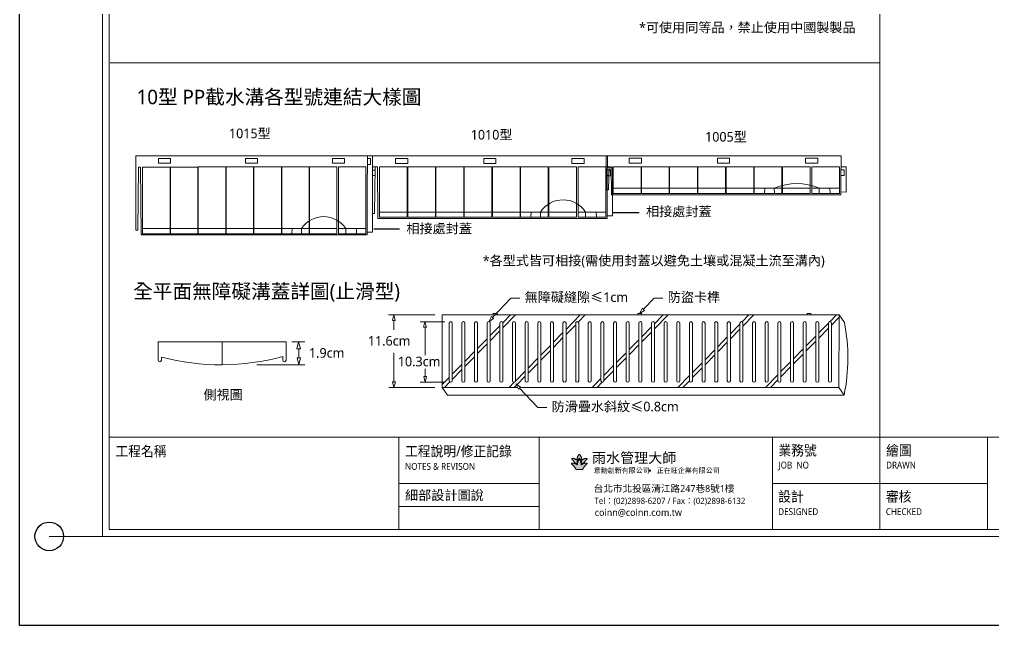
# Model space of a CAD drawing. Header units: millimetres. Extents: x 4267 to 8467, y 166 to 3136.
# Drawn here: x 4267 to 6294, y 166 to 1427 of the extents above; entities that cross this region are included whole.
import ezdxf
from ezdxf.enums import TextEntityAlignment as Align

# ---------------------------------------------------------------- set-up
doc = ezdxf.new("R2010")
doc.units = ezdxf.units.MM
doc.styles.get("Standard").update_dxf_attribs({"font": 'SimSun.ttf'})
doc.styles.add('圖框文字', font='Microsoft JhengHei.ttf')
doc.styles.add('微軟正黑體', font='Microsoft JhengHei.ttf')
doc.dimstyles.new('ISO-25', dxfattribs={"dimtxt": 2.5, "dimasz": 2.5, "dimexe": 1.25, "dimexo": 0.625, "dimtad": 1, "dimtxsty": 'Standard', "dimcen": 2.5, "dimadec": 0, "dimazin": 0, "dimtfac": 1, "dimtmove": 0, "dimatfit": 3, "dimfxl": 1, "dimarcsym": 0})

msp = doc.modelspace()

# ---------------------------------------------------------------- hatches: boundary and pattern name
at = {"lineweight": 5, "true_color": 0xf8d731}
h = msp.add_hatch(color=40, dxfattribs=at)
h.dxf.hatch_style = 1
edge = h.paths.add_edge_path()
edge.add_spline(control_points=[(5437.5, 501.9), (5438.4, 502.5), (5439.3, 503.1), (5440.1, 503.5), (5441.1, 503.8), (5441.5, 504), (5441.6, 504), (5441.7, 504.2), (5442.4, 505.3), (5442.7, 505.8), (5443.1, 506.4), (5443.5, 506.9), (5443.9, 507.5), (5444.4, 508.2), (5444.8, 508.6), (5445.2, 509.1), (5446, 510), (5446.3, 510.3), (5446.7, 510.7), (5447.2, 511.1), (5447.7, 511.5), (5447.9, 511.7), (5448.1, 512), (5448.3, 512.2), (5448.4, 512.5), (5448.4, 512.6), (5448.4, 512.8), (5448.3, 512.8), (5448.1, 513), (5447.7, 513.1), (5447.2, 513.2), (5446.7, 513.2), (5446.3, 513.3), (5445.8, 513.3), (5445, 513.3), (5444.4, 513.2), (5443.6, 513.1), (5443.2, 513), (5442.5, 512.8), (5441.9, 512.6), (5441.4, 512.3), (5440.7, 512), (5440.1, 511.6), (5439.5, 511.2), (5439, 510.9), (5438.5, 510.5), (5438, 510.1), (5437.6, 509.8), (5437.5, 509.7), (5437.5, 509.7), (5437.5, 509.8), (5437.4, 510.8), (5437.3, 511.5), (5436.6, 514.7), (5436.3, 515.7), (5435.6, 517.2), (5435.1, 518.3), (5434.5, 519.4), (5433.6, 520.7), (5433, 521.3), (5432.5, 521.6), (5432.3, 521.7), (5432.1, 521.6), (5431.9, 521.5), (5431.6, 521.3), (5431.4, 521.1), (5431, 520.7), (5430.8, 520.4), (5430.5, 519.9), (5430.1, 519.4), (5429.8, 518.9), (5429.4, 518.1), (5428.7, 516.6), (5428, 514.8), (5427.8, 513.9), (5427.4, 512.3), (5427.2, 510.8), (5427.1, 509.9), (5427.1, 509.7), (5427.1, 509.7), (5426, 510.6), (5424.9, 511.4), (5423.6, 512.1), (5422.2, 512.8), (5420.7, 513.2), (5419.4, 513.3), (5417.6, 513.2), (5416.6, 513), (5416.2, 512.9), (5416.2, 512.7), (5416.2, 512.6), (5416.3, 512.4), (5416.4, 512.1), (5416.7, 511.8), (5417.2, 511.3), (5417.7, 510.9), (5418.3, 510.3), (5419.4, 509.1), (5420.2, 508.2), (5420.5, 507.8), (5421, 507.1), (5421.4, 506.5), (5422, 505.7), (5422.4, 505), (5423, 504.1), (5423, 504), (5423.3, 503.9), (5424.1, 503.7), (5424.9, 503.3), (5425.5, 502.9), (5425.9, 502.6), (5426.4, 502.3), (5426.9, 502), (5427.1, 501.9), (5427.2, 501.9), (5427.2, 501.9), (5427.2, 502.2), (5427.4, 503.7), (5427.7, 505), (5428, 506.1), (5428.5, 507.9), (5428.7, 508.5), (5429.1, 509.5), (5429.5, 510.4), (5429.7, 510.9), (5430.2, 511.8), (5430.7, 512.4), (5431.2, 512.9), (5431.6, 513.3), (5432, 513.4), (5432.3, 513.4), (5432.6, 513.4), (5433.1, 513.2), (5433.6, 512.7), (5434, 512.3), (5434.4, 511.7), (5434.9, 510.9), (5435.3, 509.9), (5435.7, 509), (5436, 508.1), (5436.3, 507.2), (5436.5, 506.5), (5436.8, 505.5), (5437, 504.6), (5437.2, 503.6), (5437.3, 503), (5437.4, 502.2), (5437.5, 501.9), (5437.5, 501.9)], knot_values=[0, 0, 0, 0, 1, 2, 3, 4, 5, 6, 7, 8, 9, 10, 11, 12, 13, 14, 15, 16, 17, 18, 19, 20, 21, 22, 23, 24, 25, 26, 27, 28, 29, 30, 31, 32, 33, 34, 35, 36, 37, 38, 39, 40, 41, 42, 43, 44, 45, 46, 47, 48, 49, 50, 51, 52, 53, 54, 55, 56, 57, 58, 59, 60, 61, 61, 61, 62, 63, 64, 65, 66, 67, 68, 69, 70, 71, 72, 73, 74, 75, 76, 77, 78, 79, 80, 81, 82, 83, 84, 85, 86, 87, 88, 89, 90, 91, 92, 93, 94, 95, 96, 97, 98, 99, 100, 101, 102, 103, 104, 105, 106, 107, 108, 109, 110, 111, 112, 113, 114, 115, 116, 117, 118, 119, 120, 121, 122, 123, 124, 125, 126, 127, 128, 129, 130, 131, 132, 133, 134, 135, 136, 137, 138, 139, 140, 141, 142, 143, 144, 144, 144, 144], degree=3, periodic=0)
edge = h.paths.add_edge_path()
edge.add_spline(control_points=[(5432.3, 490.2), (5435.4, 490.2), (5437.4, 490.2), (5438.2, 490.2), (5438.6, 490.3), (5438.9, 490.5), (5439.1, 490.6), (5439.4, 490.8), (5439.6, 491.1), (5439.9, 491.7), (5440.5, 492.9), (5440.8, 493.5), (5441.3, 494.3), (5441.9, 495.2), (5442.5, 495.9), (5443.1, 496.8), (5443.8, 497.7), (5444.6, 498.6), (5445.7, 499.7), (5446.5, 500.5), (5447.2, 501), (5447.7, 501.5), (5448.2, 501.9), (5448.5, 502.3), (5448.6, 502.5), (5448.7, 502.7), (5448.7, 502.9), (5448.6, 503.1), (5448.3, 503.2), (5447.8, 503.4), (5447, 503.4), (5445.8, 503.5), (5444.7, 503.5), (5443.5, 503.4), (5442.5, 503.2), (5441.4, 502.9), (5440.7, 502.6), (5439.7, 502.2), (5438.9, 501.6), (5437.8, 500.9), (5436.9, 500.3), (5436.5, 499.8), (5436.5, 499.9), (5436.3, 500.3), (5436.2, 501.2), (5435.8, 503.7), (5435.5, 505.1), (5435.1, 506.7), (5434.6, 508.2), (5433.9, 510), (5433.2, 511.3), (5433, 511.5), (5432.7, 511.8), (5432.5, 512), (5432.3, 512.1), (5432.1, 512.1), (5431.9, 512), (5431.6, 511.7), (5431.3, 511.3), (5431, 510.8), (5430.5, 510), (5430.2, 509.3), (5429.8, 508.4), (5429.4, 507.3), (5429.1, 506.3), (5428.8, 505), (5428.5, 503.7), (5428.2, 502.5), (5428.1, 501.4), (5428, 500.5), (5428, 499.9), (5428, 499.9), (5427.8, 499.9), (5427.5, 500.1), (5426.5, 500.9), (5425.7, 501.5), (5424.8, 502), (5424, 502.4), (5423, 502.9), (5422.1, 503.2), (5421, 503.4), (5420.2, 503.5), (5419.1, 503.5), (5417.7, 503.5), (5416.8, 503.4), (5416.2, 503.3), (5415.9, 503.1), (5415.8, 502.9), (5415.8, 502.6), (5416, 502.3), (5416.4, 501.8), (5417.4, 500.9), (5418.3, 500.1), (5419.4, 499.2), (5420.2, 498.3), (5421, 497.3), (5421.9, 496.2), (5423.1, 494.5), (5423.8, 493.3), (5424.4, 492), (5424.9, 491.1), (5425.1, 490.9), (5425.3, 490.6), (5425.7, 490.4), (5426.4, 490.3), (5427.6, 490.3), (5432.3, 490.2)], knot_values=[0, 0, 0, 0, 1, 2, 3, 4, 5, 6, 7, 8, 9, 10, 11, 12, 13, 14, 15, 16, 17, 18, 19, 20, 21, 22, 23, 24, 25, 26, 27, 28, 29, 30, 31, 32, 33, 34, 35, 36, 37, 38, 39, 40, 41, 42, 43, 44, 45, 46, 47, 48, 49, 50, 51, 52, 53, 54, 55, 56, 57, 58, 59, 60, 61, 62, 63, 64, 65, 66, 67, 68, 69, 70, 71, 72, 73, 74, 75, 76, 77, 78, 79, 80, 81, 82, 83, 84, 85, 86, 87, 88, 89, 90, 91, 92, 93, 94, 95, 96, 97, 98, 99, 100, 101, 102, 103, 104, 104, 104, 104], degree=3, periodic=0)
at = {"lineweight": 5}
h = msp.add_hatch(color=256, dxfattribs=at)
h.dxf.hatch_style = 1
h.paths.add_polyline_path([(5580.6, 488.2, 1), (5577.5, 488.2, 1)])

# ---------------------------------------------------------------- linework, layer by layer
for p, q in [((4266.8, 165.5, 163.2), (4266.8, 3135.5, 163.2)), ((8466.8, 165.5, 163.2), (4266.8, 165.5, 163.2))]:
    msp.add_line(p, q)
at = {"color": 4, "lineweight": 5}
for p, q in [((4439.6, 2950.9, 163.2), (4439.6, 351.1, 163.2)), ((4439.6, 351.1, 163.2), (8294, 351.1, 163.2))]:
    msp.add_line(p, q, dxfattribs=at)
at = {"lineweight": 5}
for p, q in [((4453.8, 557.5, 163.2), (4453.8, 2936.7, 163.2)), ((4453.8, 2936.7, 163.2), (4453.8, 365.3, 163.2)), ((6058.1, 2936.7, 163.2), (6058.1, 557.5, 163.2)), ((4455.9, 1336.7, 326.4), (6058.1, 1336.7, 326.4)), ((4508.8, 988.5, 326.4), (4508.8, 1143.2, 326.4)), ((4508.8, 1143.2, 326.4), (5001.6, 1143.2, 326.4)), ((4991, 1143.2, 326.4), (4990.9, 1066.1, 326.4)), ((5001.6, 1023, 326.4), (5001.6, 1143.2, 326.4)), ((5001.6, 1143.2, 326.4), (5490.6, 1143.2, 326.4)), ((5001.6, 1143.2, 326.4), (5001.6, 984.2, 326.4)), ((5488.1, 1089.2, 326.4), (5488.1, 1143.6, 326.4)), ((5488.1, 1143.6, 326.4), (5977, 1143.6, 326.4)), ((5490.6, 1143.2, 326.4), (5490.6, 1119.7, 326.4)), ((5977, 1143.6, 326.4), (5977, 1120.2, 326.4)), ((4512.9, 988.5, 326.4), (4514.6, 1120, 326.4)), ((4514.6, 1120, 326.4), (4519, 1120, 326.4)), ((4519, 1120, 326.4), (4519.9, 978.7, 326.4)), ((5007.5, 1120.2, 326.4), (5001.6, 1120.2, 326.4)), ((5005.8, 1023, 326.4), (5007.5, 1120.2, 326.4)), ((5007.5, 1120.2, 326.4), (5011.9, 1120.3, 326.4)), ((5011.9, 1120.3, 326.4), (5012.9, 1013, 326.4)), ((5494, 1120.7, 326.4), (5488.1, 1120.7, 326.4)), ((5490.6, 1119.7, 326.4), (5490.5, 1113.9, 326.4)), ((5490.6, 1119.7, 326.4), (5501.3, 1119.7, 326.4)), ((5493.1, 1072.4, 326.4), (5494, 1120.7, 326.4)), ((5494, 1120.7, 326.4), (5498.4, 1120.7, 326.4)), ((5498.4, 1120.7, 326.4), (5498.9, 1062.4, 326.4)), ((5501.3, 1119.7, 326.4), (5501.3, 1018.6, 326.4)), ((5977, 1120.2, 326.4), (5976.9, 1114.3, 326.4)), ((5977, 1120.2, 326.4), (5987.8, 1120.2, 326.4)), ((5987.8, 1120.2, 326.4), (5987.8, 1089.2, 326.4)), ((5490.1, 1013, 326.4), (5490.5, 1101.6, 326.4)), ((5976.9, 1062.4, 326.4), (5976.9, 1102.1, 326.4)), ((5488.1, 1072.4, 326.4), (5488.1, 1089.2, 326.4)), ((5502.7, 1064.9, 326.4), (5502.7, 1089.2, 326.4)), ((5560.6, 1075.8, 326.4), (5502.7, 1075.8, 326.4)), ((5560.6, 1089.2, 326.4), (5560.6, 1064.9, 326.4)), ((5561.4, 1064.9, 326.4), (5561.4, 1089.2, 326.4)), ((5619.3, 1075.8, 326.4), (5561.4, 1075.8, 326.4)), ((5619.3, 1089.2, 326.4), (5619.3, 1064.9, 326.4)), ((5620.2, 1064.9, 326.4), (5620.2, 1089.2, 326.4)), ((5736.8, 1075.8, 326.4), (5620.2, 1075.8, 326.4)), ((5678.1, 1089.2, 326.4), (5678.1, 1064.9, 326.4)), ((5678.9, 1064.9, 326.4), (5678.9, 1089.2, 326.4)), ((5736.8, 1089.2, 326.4), (5736.8, 1064.9, 326.4)), ((5737.7, 1064.9, 326.4), (5737.7, 1089.2, 326.4)), ((5795.5, 1075.8, 326.4), (5737.7, 1075.8, 326.4)), ((5795.5, 1089.2, 326.4), (5795.5, 1064.9, 326.4)), ((5796.2, 1064.9, 326.4), (5796.2, 1089.2, 326.4)), ((5854, 1075.8, 326.4), (5796.2, 1075.8, 326.4)), ((5818.4, 1075.8, 326.4), (5817.9, 1064.9, 326.4)), ((5837.9, 1075.8, 326.4), (5838.2, 1064.9, 326.4)), ((5854, 1089.2, 326.4), (5854, 1064.9, 326.4)), ((5854.9, 1064.9, 326.4), (5854.9, 1089.2, 326.4)), ((5912.8, 1075.8, 326.4), (5854.9, 1075.8, 326.4)), ((5912.8, 1089.2, 326.4), (5912.8, 1064.9, 326.4)), ((5916.1, 1064.9, 326.4), (5916.1, 1089.2, 326.4)), ((5973.9, 1075.8, 326.4), (5916.1, 1075.8, 326.4)), ((5931.6, 1075.8, 326.4), (5931.3, 1064.9, 326.4)), ((5953.8, 1075.8, 326.4), (5954.4, 1064.9, 326.4)), ((5973.9, 1089.2, 326.4), (5973.9, 1064.9, 326.4)), ((5987.8, 1089.2, 326.4), (5987.8, 1068, 326.4)), ((4990.5, 978.7, 326.4), (4990.9, 1066.1, 326.4)), ((5488.1, 1072.4, 326.4), (5493.1, 1072.4, 326.4)), ((5498.9, 1062.4, 326.4), (5976.9, 1062.4, 326.4)), ((5560.6, 1064.9, 326.4), (5502.7, 1064.9, 326.4)), ((5619.3, 1064.9, 326.4), (5561.4, 1064.9, 326.4)), ((5678.1, 1064.9, 326.4), (5620.2, 1064.9, 326.4)), ((5736.8, 1064.9, 326.4), (5678.9, 1064.9, 326.4)), ((5795.5, 1064.9, 326.4), (5737.7, 1064.9, 326.4)), ((5854, 1064.9, 326.4), (5796.2, 1064.9, 326.4)), ((5912.8, 1064.9, 326.4), (5854.9, 1064.9, 326.4)), ((5973.9, 1064.9, 326.4), (5916.1, 1064.9, 326.4)), ((5987.8, 1068, 326.4), (5976.9, 1068.1, 326.4)), ((5001.6, 1023, 326.4), (5005.8, 1023, 326.4)), ((5074.1, 1026.4, 326.4), (5016.2, 1026.4, 326.4)), ((5132.8, 1026.4, 326.4), (5075, 1026.4, 326.4)), ((5250.3, 1026.4, 326.4), (5133.8, 1026.4, 326.4)), ((5309, 1026.4, 326.4), (5251.2, 1026.4, 326.4)), ((5367.6, 1026.4, 326.4), (5309.7, 1026.4, 326.4)), ((5332, 1026.4, 326.4), (5331.4, 1015.5, 326.4)), ((5351.4, 1026.4, 326.4), (5351.7, 1015.5, 326.4)), ((5426.3, 1026.4, 326.4), (5368.4, 1026.4, 326.4)), ((5487.5, 1026.4, 326.4), (5429.6, 1026.4, 326.4)), ((5445.1, 1026.4, 326.4), (5444.9, 1015.5, 326.4)), ((5467.3, 1026.4, 326.4), (5467.9, 1015.5, 326.4)), ((5501.3, 1018.6, 326.4), (5490.2, 1018.7, 326.4)), ((5012.9, 1013, 326.4), (5490.1, 1013, 326.4)), ((4508.8, 988.5, 326.4), (4512.9, 988.5, 326.4)), ((4519.9, 978.7, 326.4), (4990.5, 978.7, 326.4)), ((4580.3, 991.9, 326.4), (4523.2, 991.9, 326.4)), ((4638.2, 991.9, 326.4), (4581.2, 991.9, 326.4)), ((4754.1, 991.9, 326.4), (4639.1, 991.9, 326.4)), ((4812, 991.9, 326.4), (4754.9, 991.9, 326.4)), ((4869.7, 991.9, 326.4), (4812.6, 991.9, 326.4)), ((4834.6, 991.9, 326.4), (4834, 981.1, 326.4)), ((4853.8, 991.9, 326.4), (4854.1, 981.1, 326.4)), ((4927.6, 991.9, 326.4), (4870.6, 991.9, 326.4)), ((4987.9, 991.9, 326.4), (4930.9, 991.9, 326.4)), ((4946.2, 991.9, 326.4), (4945.9, 981.1, 326.4)), ((4968.1, 991.9, 326.4), (4968.6, 981.1, 326.4)), ((5001.6, 984.2, 326.4), (4990.6, 984.3, 326.4)), ((5251.6, 806.7, 298.1), (5289.6, 847.2, 298.1)), ((5289.6, 847.2, 298.1), (5308.2, 847.2, 298.1)), ((5565.8, 823.8, 298.1), (5587.7, 847.2, 298.1)), ((5587.7, 847.2, 298.1), (5606.3, 847.2, 298.1)), ((5034.9, 812.2, 298.1), (5131.4, 812.2, 298.1)), ((5973.2, 812.2, 298.1), (5146.8, 812.2, 298.1)), ((5146.8, 812.2, 298.1), (5146.8, 661.3, 298.1)), ((5288.9, 812.2, 298.1), (5272.9, 795.8, 298.1)), ((5299.3, 812.2, 298.1), (5273.1, 785.4, 298.1)), ((5434.2, 812.2, 298.1), (5404.6, 781.9, 298.1)), ((5444.6, 812.2, 298.1), (5429.9, 797.2, 298.1)), ((5617.3, 812.2, 298.1), (5588.8, 783.1, 298.1)), ((5606.9, 812.2, 298.1), (5588.8, 793.7, 298.1)), ((5785.3, 812.2, 298.1), (5771.2, 797.8, 298.1)), ((5795.7, 812.2, 298.1), (5772.9, 788.9, 298.1)), ((5967.6, 812.2, 298.1), (5953.8, 798.1, 298.1)), ((5972.4, 661.3, 298.1), (5973.2, 812.2, 298.1)), ((5973.2, 812.2, 298.1), (5984.1, 796.3, 298.1)), ((5046.1, 800.4, 298.1), (5046.1, 781.1, 298.1)), ((5100.8, 798.1, 298.1), (5152.3, 798.1, 298.1)), ((5161.5, 675.2, 298.1), (5161.5, 795, 298.1)), ((5167.8, 795, 298.1), (5167.8, 675.2, 298.1)), ((5187.8, 675.2, 298.1), (5187.8, 795, 298.1)), ((5194.1, 795, 298.1), (5194.1, 675.2, 298.1)), ((5214.1, 675.2, 298.1), (5214.1, 795, 298.1)), ((5220.4, 795, 298.1), (5220.4, 675.2, 298.1)), ((5240.4, 675.2, 298.1), (5240.4, 795, 298.1)), ((5246.7, 795, 298.1), (5246.7, 675.2, 298.1)), ((5266.7, 675.2, 298.1), (5266.7, 795, 298.1)), ((5273.1, 795, 298.1), (5273.1, 675.2, 298.1)), ((5293, 675.2, 298.1), (5293, 795, 298.1)), ((5299.4, 795, 298.1), (5299.4, 675.2, 298.1)), ((5319.3, 675.2, 298.1), (5319.3, 795, 298.1)), ((5325.7, 795, 298.1), (5325.7, 675.2, 298.1)), ((5345.6, 675.2, 298.1), (5345.6, 795, 298.1)), ((5352, 795, 298.1), (5352, 675.2, 298.1)), ((5371.9, 675.2, 298.1), (5371.9, 795, 298.1)), ((5378.3, 795, 298.1), (5378.3, 675.2, 298.1)), ((5398.2, 675.2, 298.1), (5398.2, 795, 298.1)), ((5404.6, 795, 298.1), (5404.6, 675.2, 298.1)), ((5424.6, 791.7, 298.1), (5404.6, 771.4, 298.1)), ((5424.6, 675.2, 298.1), (5424.6, 795, 298.1)), ((5430.9, 795, 298.1), (5430.9, 675.2, 298.1)), ((5450.9, 675.2, 298.1), (5450.9, 795, 298.1)), ((5457.2, 795, 298.1), (5457.2, 675.2, 298.1)), ((5477.2, 675.2, 298.1), (5477.2, 795, 298.1)), ((5483.5, 795, 298.1), (5483.5, 675.2, 298.1)), ((5503.5, 675.2, 298.1), (5503.5, 795, 298.1)), ((5509.8, 795, 298.1), (5509.8, 675.2, 298.1)), ((5529.8, 675.2, 298.1), (5529.8, 795, 298.1)), ((5536.1, 795, 298.1), (5536.1, 675.2, 298.1)), ((5556.1, 675.2, 298.1), (5556.1, 795, 298.1)), ((5562.5, 795, 298.1), (5562.5, 675.2, 298.1)), ((5582.4, 675.2, 298.1), (5582.4, 795, 298.1)), ((5588.8, 795, 298.1), (5588.8, 675.2, 298.1)), ((5608.7, 675.2, 298.1), (5608.7, 795, 298.1)), ((5615.1, 795, 298.1), (5615.1, 675.2, 298.1)), ((5635, 675.2, 298.1), (5635, 795, 298.1)), ((5641.4, 795, 298.1), (5641.4, 675.2, 298.1)), ((5661.3, 675.2, 298.1), (5661.3, 795, 298.1)), ((5667.7, 795, 298.1), (5667.7, 675.2, 298.1)), ((5687.6, 675.2, 298.1), (5687.6, 795, 298.1)), ((5694, 795, 298.1), (5694, 675.2, 298.1)), ((5714, 675.2, 298.1), (5714, 795, 298.1)), ((5720.3, 795, 298.1), (5720.3, 675.2, 298.1)), ((5740.3, 675.2, 298.1), (5740.3, 795, 298.1)), ((5746.6, 795, 298.1), (5746.6, 675.2, 298.1)), ((5766.6, 793, 298.1), (5746.6, 772.7, 298.1)), ((5766.6, 675.2, 298.1), (5766.6, 795, 298.1)), ((5772.9, 795, 298.1), (5772.9, 675.2, 298.1)), ((5792.9, 675.2, 298.1), (5792.9, 795, 298.1)), ((5799.2, 795, 298.1), (5799.2, 675.2, 298.1)), ((5819.2, 675.2, 298.1), (5819.2, 795, 298.1)), ((5825.5, 795, 298.1), (5825.5, 675.2, 298.1)), ((5845.5, 675.2, 298.1), (5845.5, 795, 298.1)), ((5851.9, 795, 298.1), (5851.9, 675.2, 298.1)), ((5871.8, 675.2, 298.1), (5871.8, 795, 298.1)), ((5878.2, 795, 298.1), (5878.2, 675.2, 298.1)), ((5898.1, 675.2, 298.1), (5898.1, 795, 298.1)), ((5904.5, 795, 298.1), (5904.5, 675.2, 298.1)), ((5924.4, 675.2, 298.1), (5924.4, 795, 298.1)), ((5930.8, 795, 298.1), (5930.8, 675.2, 298.1)), ((5950.7, 795, 298.1), (5930.8, 774.6, 298.1)), ((5950.7, 675.2, 298.1), (5950.7, 795, 298.1)), ((5973.2, 807.4, 298.1), (5957.1, 790.9, 298.1)), ((5957.1, 795, 298.1), (5957.1, 675.2, 298.1)), ((5111, 786.4, 298.1), (5111.1, 728.6, 298.1)), ((5266.7, 789.5, 298.1), (5246.7, 769.1, 298.1)), ((5266.7, 778.9, 298.1), (5246.7, 758.5, 298.1)), ((5398.2, 775.5, 298.1), (5378.3, 755.1, 298.1)), ((5582.4, 787.2, 298.1), (5562.5, 766.8, 298.1)), ((5582.4, 776.6, 298.1), (5562.5, 756.3, 298.1)), ((5766.6, 782.5, 298.1), (5746.6, 762.1, 298.1)), ((5950.7, 784.4, 298.1), (5930.8, 764.1, 298.1)), ((4555.6, 755.9, 326.4), (4555.6, 718.1, 326.4)), ((4555.6, 755.9, 326.4), (4688.7, 755.9, 326.4)), ((4821.8, 755.9, 326.4), (4688.7, 755.9, 326.4)), ((4821.8, 755.9, 326.4), (4821.8, 718.1, 326.4)), ((4833.5, 755.9, 326.4), (4860.6, 755.9, 326.4)), ((5240.4, 762.6, 298.1), (5220.4, 742.3, 298.1)), ((5240.4, 752, 298.1), (5220.4, 731.7, 298.1)), ((5398.2, 764.9, 298.1), (5378.3, 744.5, 298.1)), ((5556.1, 760.4, 298.1), (5536.1, 740, 298.1)), ((5740.3, 766.2, 298.1), (5720.3, 745.8, 298.1)), ((5740.3, 755.6, 298.1), (5720.3, 735.3, 298.1)), ((5924.4, 768.2, 298.1), (5904.5, 747.8, 298.1)), ((5924.4, 757.6, 298.1), (5904.5, 737.2, 298.1)), ((4848, 741.7, 326.4), (4848, 722.6, 326.4)), ((5046.2, 733.4, 298.1), (5046.3, 673.1, 298.1)), ((5214.1, 735.8, 298.1), (5194.1, 715.4, 298.1)), ((5371.9, 748.6, 298.1), (5352, 728.3, 298.1)), ((5371.9, 738.1, 298.1), (5352, 717.7, 298.1)), ((5529.8, 733.5, 298.1), (5509.8, 713.2, 298.1)), ((5556.1, 749.8, 298.1), (5536.1, 729.4, 298.1)), ((5714, 739.4, 298.1), (5694, 719, 298.1)), ((5898.1, 741.3, 298.1), (5878.2, 721, 298.1)), ((5898.1, 730.7, 298.1), (5878.2, 710.4, 298.1)), ((4562.3, 718.1, 326.4), (4562.3, 724.2, 326.4)), ((4815, 718.1, 326.4), (4815, 725.6, 326.4)), ((5214.1, 725.2, 298.1), (5194.1, 704.9, 298.1)), ((5345.6, 721.8, 298.1), (5325.7, 701.4, 298.1)), ((5345.6, 711.2, 298.1), (5325.7, 690.9, 298.1)), ((5529.8, 722.9, 298.1), (5509.8, 702.6, 298.1)), ((5687.6, 712.5, 298.1), (5667.7, 692.2, 298.1)), ((5714, 728.8, 298.1), (5694, 708.4, 298.1)), ((5871.8, 714.5, 298.1), (5851.9, 694.1, 298.1)), ((4760.7, 708.4, 326.4), (4860.9, 708.4, 326.4)), ((5111.1, 700.2, 298.1), (5111.1, 683.7, 298.1)), ((5187.8, 709, 298.1), (5167.8, 688.6, 298.1)), ((5187.8, 698.4, 298.1), (5167.8, 678, 298.1)), ((5319.3, 695, 298.1), (5299.3, 674.5, 298.1)), ((5503.5, 706.7, 298.1), (5483.5, 686.3, 298.1)), ((5503.5, 696.1, 298.1), (5483.5, 675.7, 298.1)), ((5687.6, 702, 298.1), (5667.7, 681.6, 298.1)), ((5871.8, 703.9, 298.1), (5851.9, 683.6, 298.1)), ((5101, 672, 298.1), (5152.5, 672, 298.1)), ((5161.5, 682.1, 298.1), (5146.8, 667.1, 298.1)), ((5162.6, 672.7, 298.1), (5151.4, 661.3, 298.1)), ((5296.9, 672.1, 298.1), (5286.3, 661.3, 298.1)), ((5319.3, 684.4, 298.1), (5302.2, 666.9, 298.1)), ((5477.2, 679.8, 298.1), (5459, 661.3, 298.1)), ((5479.9, 672, 298.1), (5469.4, 661.3, 298.1)), ((5661.3, 685.7, 298.1), (5637.4, 661.3, 298.1)), ((5661.3, 675.1, 298.1), (5647.8, 661.3, 298.1)), ((5845.5, 687.7, 298.1), (5819.7, 661.3, 298.1)), ((5845.5, 677.1, 298.1), (5830.1, 661.3, 298.1)), ((5036, 661.3, 298.1), (5131.6, 661.3, 298.1)), ((5303.6, 661.3, 298.1), (5146.8, 661.3, 298.1)), ((5146.8, 661.3, 298.1), (5157.6, 645.4, 298.1)), ((5301.1, 665.8, 298.1), (5296.7, 661.3, 298.1)), ((5307.7, 659.9, 298.1), (5345.8, 619.4, 298.1)), ((5972.4, 661.3, 298.1), (5309.2, 661.3, 298.1)), ((5972.4, 661.3, 298.1), (5983.3, 645.4, 298.1)), ((5983.3, 645.4, 298.1), (5157.6, 645.4, 298.1)), ((5345.8, 619.4, 298.1), (5364.4, 619.4, 298.1)), ((8279.8, 557.5, 163.2), (4453.8, 557.5, 163.2)), ((8279.8, 557.5, 163.2), (4453.8, 557.5, 163.2)), ((5056.7, 557.5, 163.2), (5056.7, 365.3, 163.2)), ((5348.6, 557.5, 163.2), (5348.6, 365.3, 163.2)), ((5834, 557.5, 163.2), (5834, 365.3, 163.2)), ((6058.1, 557.5, 163.2), (6058.1, 365.3, 163.2)), ((6282.2, 557.5, 163.2), (6282.2, 365.3, 163.2)), ((5056.7, 461.4, 163.2), (5348.6, 461.4, 163.2)), ((5834, 461.4, 163.2), (6282.2, 461.4, 163.2)), ((5056.7, 413.3, 163.2), (5348.6, 413.3, 163.2)), ((4453.8, 365.3, 163.2), (8279.8, 365.3, 163.2)), ((4328.7, 351.1, 163.2), (4439.6, 351.1, 163.2))]:
    msp.add_line(p, q, dxfattribs=at)
for points, elevation in [([(4556.1, 1138.1), (4581.2, 1138.1), (4581.2, 1127.8), (4556.1, 1127.8)], 326.4), ([(4737.1, 1138.1), (4762.2, 1138.1), (4762.2, 1127.8), (4737.1, 1127.8)], 326.4), ([(4918.1, 1138.1), (4943.2, 1138.1), (4943.2, 1127.8), (4918.1, 1127.8)], 326.4), ([(4991, 1137.6), (4997.7, 1137.6), (4997.7, 1125.6), (4991, 1125.6)], 326.4), ([(5049.6, 1138), (5075, 1138), (5075, 1127.6), (5049.6, 1127.6)], 326.4), ([(5233.1, 1138), (5258.6, 1138), (5258.6, 1127.6), (5233.1, 1127.6)], 326.4), ([(5416.7, 1138), (5442.1, 1138), (5442.1, 1127.6), (5416.7, 1127.6)], 326.4), ([(5536, 1138.5), (5561.5, 1138.5), (5561.5, 1128), (5536, 1128)], 326.4), ([(5719.6, 1138.5), (5745, 1138.5), (5745, 1128), (5719.6, 1128)], 326.4), ([(5903.1, 1138.5), (5928.6, 1138.5), (5928.6, 1128), (5903.1, 1128)], 326.4), ([(4523.2, 1120), (4580.3, 1120), (4580.3, 981.1), (4523.2, 981.1)], 326.4), ([(4581.2, 1120), (4638.2, 1120), (4638.2, 981.1), (4581.2, 981.1)], 326.4), ([(4639.1, 1120.5), (4696.2, 1120.5), (4696.2, 981.1), (4639.1, 981.1)], 326.4), ([(4697, 1120.5), (4754.1, 1120.5), (4754.1, 981.1), (4697, 981.1)], 326.4), ([(4754.9, 1120.5), (4812, 1120.5), (4812, 981.1), (4754.9, 981.1)], 326.4), ([(4812.6, 1120.5), (4869.7, 1120.5), (4869.7, 981.1), (4812.6, 981.1)], 326.4), ([(4870.6, 1120.5), (4927.6, 1120.5), (4927.6, 981.1), (4870.6, 981.1)], 326.4), ([(4930.9, 1120.5), (4987.9, 1120.5), (4987.9, 981.1), (4930.9, 981.1)], 326.4), ([(5016.2, 1120.2), (5074.1, 1120.2), (5074.1, 1015.5), (5016.2, 1015.5)], 326.4), ([(5075, 1120.2), (5132.8, 1120.2), (5132.8, 1015.5), (5075, 1015.5)], 326.4), ([(5133.8, 1120.2), (5191.6, 1120.2), (5191.6, 1015.5), (5133.8, 1015.5)], 326.4), ([(5192.4, 1120.2), (5250.3, 1120.2), (5250.3, 1015.5), (5192.4, 1015.5)], 326.4), ([(5251.2, 1120.2), (5309, 1120.2), (5309, 1015.5), (5251.2, 1015.5)], 326.4), ([(5309.7, 1120.2), (5367.6, 1120.2), (5367.6, 1015.5), (5309.7, 1015.5)], 326.4), ([(5368.4, 1120.2), (5426.3, 1120.2), (5426.3, 1015.5), (5368.4, 1015.5)], 326.4), ([(5429.6, 1120.2), (5487.5, 1120.2), (5487.5, 1015.5), (5429.6, 1015.5)], 326.4), ([(5002, 1113.7), (5006.9, 1113.7), (5006.9, 1102.7), (5002, 1102.7)], 326.4), ([(5488.5, 1114.1), (5493.4, 1114.1), (5493.4, 1103.2), (5488.5, 1103.2)], 326.4), ([(5490.5, 1113.9), (5497.3, 1113.9), (5497.3, 1101.6), (5490.5, 1101.6)], 326.4), ([(5976.9, 1114.3), (5983.8, 1114.3), (5983.8, 1102.1), (5976.9, 1102.1)], 326.4), ([(5045.9, 812.2), (5043.1, 800.4), (5049.1, 800.4)], 298.1), ([(5253, 812.2), (5261, 812.2), (5261, 815.3), (5253, 815.3)], 298.1), ([(5553.7, 812.2), (5561.8, 812.2), (5561.8, 815.3), (5553.7, 815.3)], 298.1), ([(5557.7, 815.3), (5567.9, 821.7), (5563.6, 825.9)], 298.1), ([(5906.3, 812.2), (5914.4, 812.2), (5914.4, 815.3), (5906.3, 815.3)], 298.1), ([(5110.8, 798.1), (5108, 786.4), (5114, 786.4)], 298.1), ([(5243.6, 798.1), (5253.8, 804.6), (5249.4, 808.8)], 298.1), ([(4688.7, 755.9), (4688.9, 755.9), (4688.9, 708.4), (4688.7, 721.4)], 326.4), ([(4847.7, 755.9), (4844.3, 741.7), (4851.6, 741.7)], 326.4), ([(4848, 708.4), (4844.6, 722.6), (4851.9, 722.6)], 326.4), ([(5046.1, 661.3), (5043.3, 673.1), (5049.3, 673.1)], 298.1), ([(5111, 672), (5108.2, 683.7), (5114.2, 683.7)], 298.1), ([(5299.7, 668.5), (5309.9, 662), (5305.6, 657.8)], 298.1)]:
    msp.add_lwpolyline(points, close=True, dxfattribs=dict(at, elevation=elevation))
at = {"lineweight": 5, "elevation": 326.4}
for points in [[(5502.7, 1089.2), (5502.7, 1120.7), (5560.6, 1120.7), (5560.6, 1089.2)], [(5561.4, 1089.2), (5561.4, 1120.7), (5619.3, 1120.7), (5619.3, 1089.2)], [(5620.2, 1089.2), (5620.2, 1120.7), (5678.1, 1120.7), (5678.1, 1089.2)], [(5678.9, 1089.2), (5678.9, 1120.7), (5736.8, 1120.7), (5736.8, 1089.2)], [(5737.7, 1089.2), (5737.7, 1120.7), (5795.5, 1120.7), (5795.5, 1089.2)], [(5796.2, 1089.2), (5796.2, 1120.7), (5854, 1120.7), (5854, 1089.2)], [(5854.9, 1089.2), (5854.9, 1120.7), (5912.8, 1120.7), (5912.8, 1089.2)], [(5916.1, 1089.2), (5916.1, 1120.7), (5973.9, 1120.7), (5973.9, 1089.2)]]:
    msp.add_lwpolyline(points, dxfattribs=at)
at = {"lineweight": 5}
msp.add_circle((5579, 488.2), 1.56, dxfattribs=at)
msp.add_circle((4328.7, 351.1, 163.2), 29.8)
for centre, radius, start, end in [((5884.8, 968.3, 326.4), 117.2, 66.5269, 113.4731), ((5398.3, 996.2, 326.4), 55.6, 32.9089, 147.0911), ((4900, 962.1, 326.4), 54.8, 32.9089, 147.0911), ((5164.6, 795, 298.1), 3.18, 0, 180), ((5190.9, 795, 298.1), 3.18, 0, 180), ((5217.3, 795, 298.1), 3.18, 0, 180), ((5243.6, 795, 298.1), 3.18, 0, 180), ((5269.9, 795, 298.1), 3.18, 0, 180), ((5296.2, 795, 298.1), 3.18, 0, 180), ((5322.5, 795, 298.1), 3.18, 0, 180), ((5348.8, 795, 298.1), 3.18, 0, 180), ((5375.1, 795, 298.1), 3.18, 0, 180), ((5401.4, 795, 298.1), 3.18, 0, 180), ((5427.7, 795, 298.1), 3.18, 0, 180), ((5454, 795, 298.1), 3.18, 0, 180), ((5480.3, 795, 298.1), 3.18, 0, 180), ((5506.7, 795, 298.1), 3.18, 0, 180), ((5533, 795, 298.1), 3.18, 0, 180), ((5559.3, 795, 298.1), 3.18, 0, 180), ((5585.6, 795, 298.1), 3.18, 0, 180), ((5611.9, 795, 298.1), 3.18, 0, 180), ((5638.2, 795, 298.1), 3.18, 0, 180), ((5664.5, 795, 298.1), 3.18, 0, 180), ((5690.8, 795, 298.1), 3.18, 0, 180), ((5717.1, 795, 298.1), 3.18, 0, 180), ((5743.4, 795, 298.1), 3.18, 0, 180), ((5769.7, 795, 298.1), 3.18, 0, 180), ((5796.1, 795, 298.1), 3.18, 0, 180), ((5822.4, 795, 298.1), 3.18, 0, 180), ((5848.7, 795, 298.1), 3.18, 0, 180), ((5875, 795, 298.1), 3.18, 0, 180), ((5901.3, 795, 298.1), 3.18, 0, 180), ((5927.6, 795, 298.1), 3.18, 0, 180), ((5953.9, 795, 298.1), 3.18, 0, 180), ((5616.5, 722.9, 298.1), 374.8, 348.0737, 11.2886), ((4558.9, 718.1, 326.4), 3.36, 180, 0), ((4686.1, 1199.1, 326.4), 490.7, 255.3904, 285.2372), ((4818.4, 718.1, 326.4), 3.36, 180, 0), ((5164.6, 675.2, 298.1), 3.18, 180, 0), ((5190.9, 675.2, 298.1), 3.18, 180, 0), ((5217.3, 675.2, 298.1), 3.18, 180, 0), ((5243.6, 675.2, 298.1), 3.18, 180, 0), ((5269.9, 675.2, 298.1), 3.18, 180, 0), ((5296.2, 675.2, 298.1), 3.18, 180, 0), ((5322.5, 675.2, 298.1), 3.18, 180, 0), ((5348.8, 675.2, 298.1), 3.18, 180, 0), ((5375.1, 675.2, 298.1), 3.18, 180, 0), ((5401.4, 675.2, 298.1), 3.18, 180, 0), ((5427.7, 675.2, 298.1), 3.18, 180, 0), ((5454, 675.2, 298.1), 3.18, 180, 0), ((5480.3, 675.2, 298.1), 3.18, 180, 0), ((5506.7, 675.2, 298.1), 3.18, 180, 0), ((5533, 675.2, 298.1), 3.18, 180, 0), ((5559.3, 675.2, 298.1), 3.18, 180, 0), ((5585.6, 675.2, 298.1), 3.18, 180, 0), ((5611.9, 675.2, 298.1), 3.18, 180, 0), ((5638.2, 675.2, 298.1), 3.18, 180, 0), ((5664.5, 675.2, 298.1), 3.18, 180, 0), ((5690.8, 675.2, 298.1), 3.18, 180, 0), ((5717.1, 675.2, 298.1), 3.18, 180, 0), ((5743.4, 675.2, 298.1), 3.18, 180, 0), ((5769.7, 675.2, 298.1), 3.18, 180, 0), ((5796.1, 675.2, 298.1), 3.18, 180, 0), ((5822.4, 675.2, 298.1), 3.18, 180, 0), ((5848.7, 675.2, 298.1), 3.18, 180, 0), ((5875, 675.2, 298.1), 3.18, 180, 0), ((5901.3, 675.2, 298.1), 3.18, 180, 0), ((5927.6, 675.2, 298.1), 3.18, 180, 0), ((5953.9, 675.2, 298.1), 3.18, 180, 0)]:
    msp.add_arc(centre, radius, start, end, dxfattribs=at)
for points in [[(5432.3, 490.2), (5435.4, 490.2), (5437.4, 490.2), (5438.2, 490.2), (5438.6, 490.3), (5438.9, 490.5), (5439.1, 490.6), (5439.4, 490.8), (5439.6, 491.1), (5439.9, 491.7), (5440.5, 492.9), (5440.8, 493.5), (5441.3, 494.3), (5441.9, 495.2), (5442.5, 495.9), (5443.1, 496.8), (5443.8, 497.7), (5444.6, 498.6), (5445.7, 499.7), (5446.5, 500.5), (5447.2, 501), (5447.7, 501.5), (5448.2, 501.9), (5448.5, 502.3), (5448.6, 502.5), (5448.7, 502.7), (5448.7, 502.9), (5448.6, 503.1), (5448.3, 503.2), (5447.8, 503.4), (5447, 503.4), (5445.8, 503.5), (5444.7, 503.5), (5443.5, 503.4), (5442.5, 503.2), (5441.4, 502.9), (5440.7, 502.6), (5439.7, 502.2), (5438.9, 501.6), (5437.8, 500.9), (5436.9, 500.3), (5436.5, 499.8), (5436.5, 499.9), (5436.3, 500.3), (5436.2, 501.2), (5435.8, 503.7), (5435.5, 505.1), (5435.1, 506.7), (5434.6, 508.2), (5433.9, 510), (5433.2, 511.3), (5433, 511.5), (5432.7, 511.8), (5432.5, 512), (5432.3, 512.1), (5432.1, 512.1), (5431.9, 512), (5431.6, 511.7), (5431.3, 511.3), (5431, 510.8), (5430.5, 510), (5430.2, 509.3), (5429.8, 508.4), (5429.4, 507.3), (5429.1, 506.3), (5428.8, 505), (5428.5, 503.7), (5428.2, 502.5), (5428.1, 501.4), (5428, 500.5), (5428, 499.9), (5428, 499.9), (5427.8, 499.9), (5427.5, 500.1), (5426.5, 500.9), (5425.7, 501.5), (5424.8, 502), (5424, 502.4), (5423, 502.9), (5422.1, 503.2), (5421, 503.4), (5420.2, 503.5), (5419.1, 503.5), (5417.7, 503.5), (5416.8, 503.4), (5416.2, 503.3), (5415.9, 503.1), (5415.8, 502.9), (5415.8, 502.6), (5416, 502.3), (5416.4, 501.8), (5417.4, 500.9), (5418.3, 500.1), (5419.4, 499.2), (5420.2, 498.3), (5421, 497.3), (5421.9, 496.2), (5423.1, 494.5), (5423.8, 493.3), (5424.4, 492), (5424.9, 491.1), (5425.1, 490.9), (5425.3, 490.6), (5425.7, 490.4), (5426.4, 490.3), (5427.6, 490.3), (5432.3, 490.2)], [(5431.9, 521.5), (5431.6, 521.3), (5431.4, 521.1), (5431, 520.7), (5430.8, 520.4), (5430.5, 519.9), (5430.1, 519.4), (5429.8, 518.9), (5429.4, 518.1), (5428.7, 516.6), (5428, 514.8), (5427.8, 513.9), (5427.4, 512.3), (5427.2, 510.8), (5427.1, 509.9), (5427.1, 509.7), (5427.1, 509.7), (5426, 510.6), (5424.9, 511.4), (5423.6, 512.1), (5422.2, 512.8), (5420.7, 513.2), (5419.4, 513.3), (5417.6, 513.2), (5416.6, 513), (5416.2, 512.9), (5416.2, 512.7), (5416.2, 512.6), (5416.3, 512.4), (5416.4, 512.1), (5416.7, 511.8), (5417.2, 511.3), (5417.7, 510.9), (5418.3, 510.3), (5419.4, 509.1), (5420.2, 508.2), (5420.5, 507.8), (5421, 507.1), (5421.4, 506.5), (5422, 505.7), (5422.4, 505), (5423, 504.1), (5423, 504), (5423.3, 503.9), (5424.1, 503.7), (5424.9, 503.3), (5425.5, 502.9), (5425.9, 502.6), (5426.4, 502.3), (5426.9, 502), (5427.1, 501.9), (5427.2, 501.9), (5427.2, 501.9), (5427.2, 502.2), (5427.4, 503.7), (5427.7, 505), (5428, 506.1), (5428.5, 507.9), (5428.7, 508.5), (5429.1, 509.5), (5429.5, 510.4), (5429.7, 510.9), (5430.2, 511.8), (5430.7, 512.4), (5431.2, 512.9), (5431.6, 513.3), (5432, 513.4), (5432.3, 513.4), (5432.6, 513.4), (5433.1, 513.2), (5433.6, 512.7), (5434, 512.3), (5434.4, 511.7), (5434.9, 510.9), (5435.3, 509.9), (5435.7, 509), (5436, 508.1), (5436.3, 507.2), (5436.5, 506.5), (5436.8, 505.5), (5437, 504.6), (5437.2, 503.6), (5437.3, 503), (5437.4, 502.2), (5437.5, 501.9), (5437.5, 501.9)], [(5437.5, 501.9), (5438.4, 502.5), (5439.3, 503.1), (5440.1, 503.5), (5441.1, 503.8), (5441.5, 504), (5441.6, 504), (5441.7, 504.2), (5442.4, 505.3), (5442.7, 505.8), (5443.1, 506.4), (5443.5, 506.9), (5443.9, 507.5), (5444.4, 508.2), (5444.8, 508.6), (5445.2, 509.1), (5446, 510), (5446.3, 510.3), (5446.7, 510.7), (5447.2, 511.1), (5447.7, 511.5), (5447.9, 511.7), (5448.1, 512), (5448.3, 512.2), (5448.4, 512.5), (5448.4, 512.6), (5448.4, 512.8), (5448.3, 512.8), (5448.1, 513), (5447.7, 513.1), (5447.2, 513.2), (5446.7, 513.2), (5446.3, 513.3), (5445.8, 513.3), (5445, 513.3), (5444.4, 513.2), (5443.6, 513.1), (5443.2, 513), (5442.5, 512.8), (5441.9, 512.6), (5441.4, 512.3), (5440.7, 512), (5440.1, 511.6), (5439.5, 511.2), (5439, 510.9), (5438.5, 510.5), (5438, 510.1), (5437.6, 509.8), (5437.5, 509.7), (5437.5, 509.7), (5437.5, 509.8), (5437.4, 510.8), (5437.3, 511.5), (5436.6, 514.7), (5436.3, 515.7), (5435.6, 517.2), (5435.1, 518.3), (5434.5, 519.4), (5433.6, 520.7), (5433, 521.3), (5432.5, 521.6), (5432.3, 521.7), (5432.1, 521.6), (5431.9, 521.5)]]:
    msp.add_open_spline(points, degree=3, dxfattribs=at)

# ---------------------------------------------------------------- texts
at = {"color": 3, "lineweight": 5, "style": '圖框文字', "width": 0.91}
for s, p in [('工程名稱', (4466.5, 528.4, 163.2)), ('工程說明/修正記錄', (5069.4, 528.4, 163.2)), ('業務號', (5846.7, 530.1, 163.2)), ('繪圖', (6070.8, 530.1, 163.2)), ('設計', (5846.2, 434, 163.2)), ('審核', (6070.3, 434, 163.2))]:
    msp.add_text(s, height=21.43, dxfattribs=at).set_placement(p, align=Align.MIDDLE_LEFT)
at = {"color": 4, "lineweight": 5, "style": '圖框文字'}
msp.add_text('雨水管理大師', height=21.43, dxfattribs=at).set_placement((5458.7, 503.9, 163.2))
at = {"lineweight": 5, "style": '圖框文字', "width": 0.91}
for s, height, p in [('NOTES & REVISON', 14.212, (5069.4, 496.8, 163.2)), ('JOB  NO', 14.21, (5846.7, 499.5, 163.2)), ('DRAWN', 14.21, (6070.8, 499.5, 163.2)), ('DESIGNED', 14.21, (5846.2, 402.6, 163.2)), ('CHECKED', 14.21, (6070.3, 402.6, 163.2))]:
    msp.add_text(s, height=height, dxfattribs=at).set_placement(p, align=Align.MIDDLE_LEFT)
at = {"lineweight": 5, "style": '圖框文字'}
for s, height, p in [('意動創新有限公司    正在旺企業有限公司', 10.422, (5462.1, 483.1, 163.2)), ('台北市北投區清江路247巷8號1樓', 14.283, (5462.1, 443.5, 163.2)), ('coinn@coinn.com.tw', 14.283, (5464.3, 393.8, 163.2))]:
    msp.add_text(s, height=height, dxfattribs=at).set_placement(p)
at = {"color": 3, "lineweight": 5, "style": '圖框文字'}
msp.add_text('細部設計圖說', height=20, dxfattribs=at).set_placement((5069.4, 436.9, 163.2), align=Align.MIDDLE_LEFT)
at = {"lineweight": 5, "style": '圖框文字', "width": 0.98}
msp.add_text('Tel：(02)2898-6207 / Fax：(02)2898-6132', height=12.739, dxfattribs=at).set_placement((5463.7, 418.7, 163.2))
at = {"lineweight": 5, "attachment_point": 1, "style": '微軟正黑體'}
for s, width, gutter_width, heights, insert, char_height in [('*可使用同等品，禁止使用中國製製品', 432.259, 16.9, [0], (5556.4, 1420.6), 20), ('10型 PP截水溝各型號連結大樣圖', 871.739, 16.9, [0], (4510.4, 1280.9, 326.4), 30), ('\\pxt21;相接處封蓋', 250.175, 16.9, [0], (5571.1, 1037.7, 326.4), 20), ('\\pxt21;相接處封蓋', 250.175, 16.9, [0], (5072.2, 1002.1, 326.4), 20), ('\\pxt21;*各型式皆可相接(需使用封蓋以避免土壤或混凝土流至溝內)', 778.792, 16.9, [0], (5231.1, 935.2, 326.4), 20), ('全平面無障礙溝蓋詳圖(止滑型)', 718.056, 16.9, [0], (4503.4, 876.4, 326.4), 30), ('無障礙縫隙{\\fSimSun|b0|i0|c134|p2;≤}1cm', 229.333, 14, [12.8], (5318.3, 859.2, 298.1), 20), ('防盜卡榫', 193.648, 14, [0], (5616.4, 859.2, 298.1), 20), ('11.6cm', 91.033, 14, [0], (4992, 768.3, 298.1), 20), ('1.9cm', 110.074, 16.9, [0], (4869.4, 743.1, 326.4), 20), ('10.3cm', 91.033, 14, [0], (5054.4, 725.3, 298.1), 20), ('側視圖', 78.665, 16.9, [0], (4649.8, 656.1, 326.4), 20), ('防滑疊水斜紋{\\fSimSun|b0|i0|c134|p2;≤}0.8cm', 289.699, 14, [18.5], (5374.5, 631.4, 298.1), 20)]:
    msp.add_mtext_dynamic_manual_height_columns(s, width=width, gutter_width=gutter_width, heights=heights, dxfattribs=dict(at, insert=insert, char_height=char_height))
at = {"lineweight": 5, "char_height": 20, "width": 145.784, "attachment_point": 5, "style": '微軟正黑體'}
for s, insert in [('1015型', (4746.3, 1189.5, 326.4)), ('1010型', (5249.6, 1186.7, 326.4)), ('1005型', (5737.4, 1182.4, 326.4))]:
    msp.add_mtext(s, dxfattribs=dict(at, insert=insert))

# ---------------------------------------------------------------- leaders
at = {"lineweight": 5}
for points in [[(5502.9, 1025.7, 326.4), (5556.5, 1025.7, 326.4)], [(5004.5, 991.2, 326.4), (5058.1, 991.2, 326.4)]]:
    msp.add_leader(points, dimstyle='ISO-25', override={"dimtxt": 10, "dimgap": 0.625, "dimtad": 0, "dimarcsym": 1}, dxfattribs=at)

doc.saveas('drawing.dxf')
